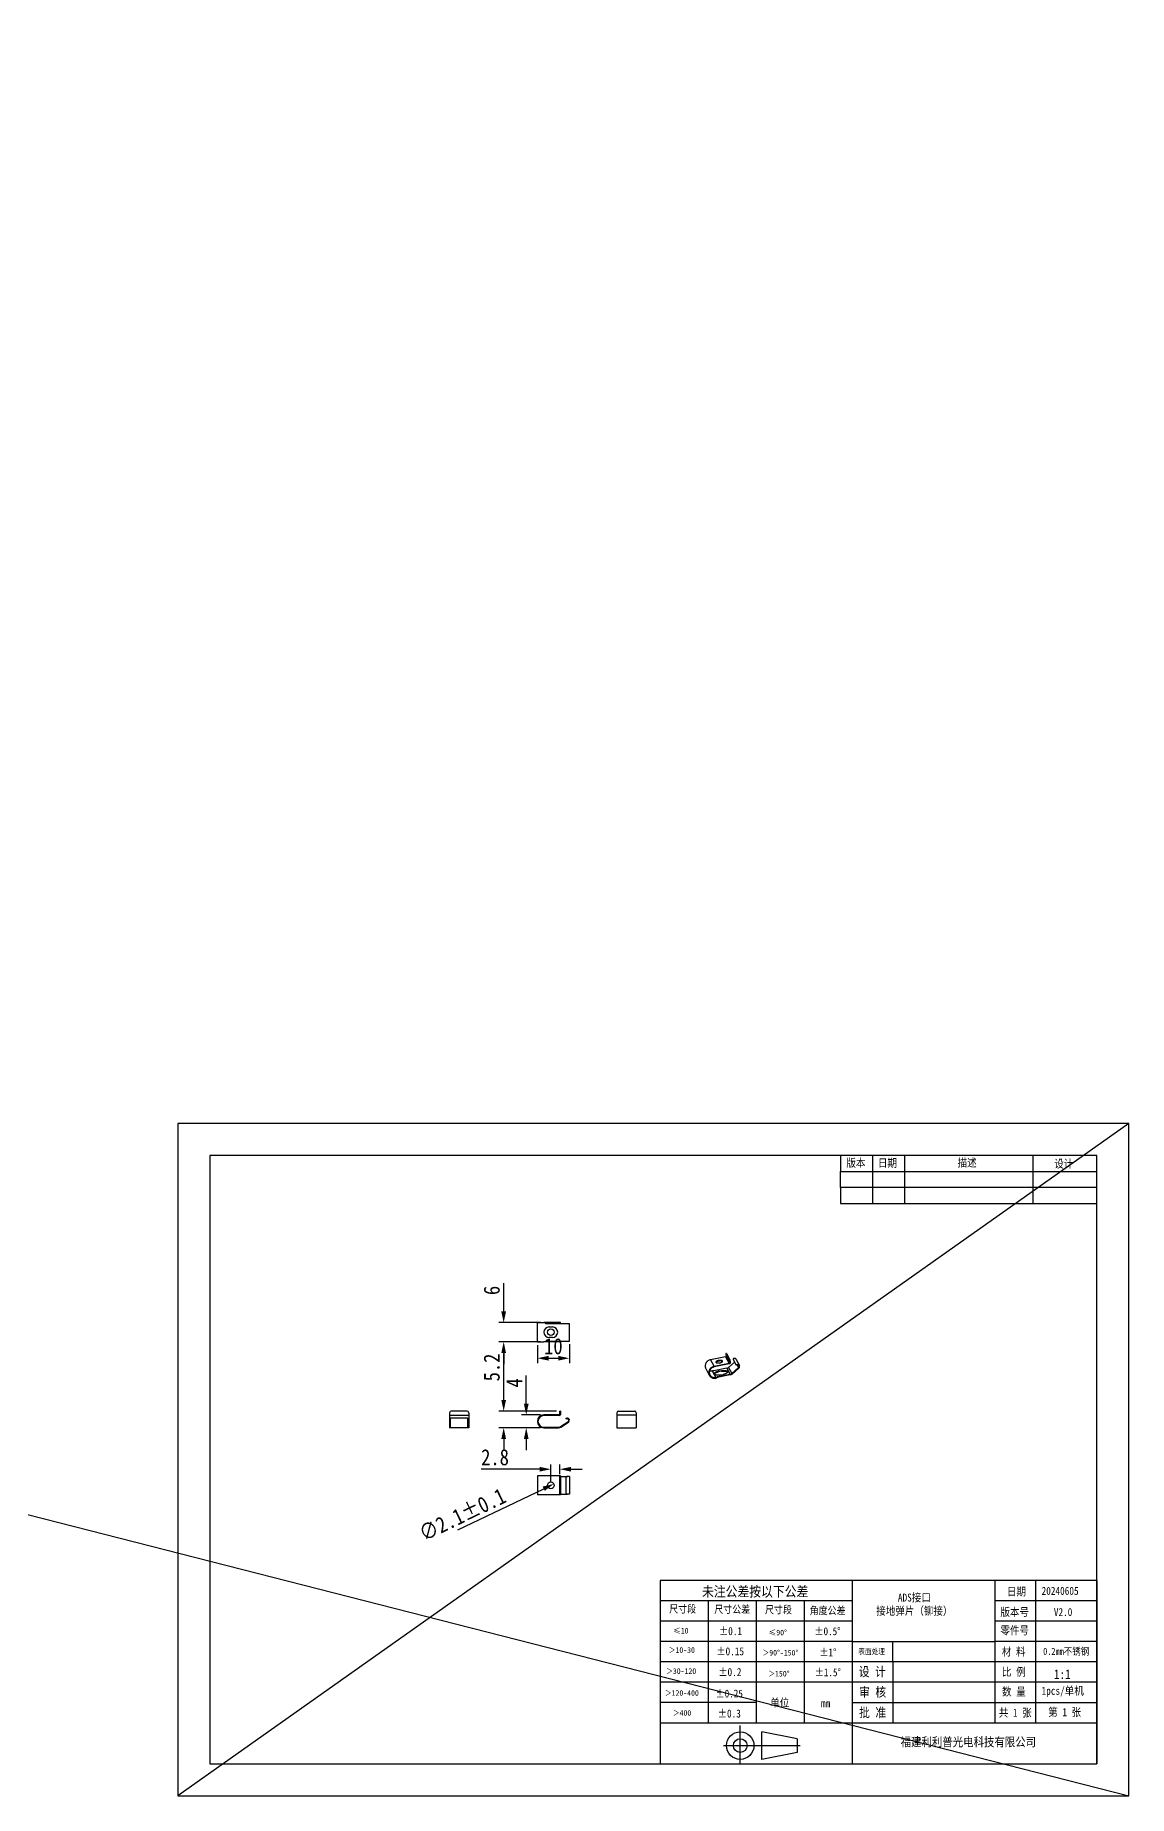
# Model space of a CAD drawing. Header units: millimetres. Extents: x 0 to 8948, y -1340 to 1100.
# Drawn here: x 3963 to 4305, y 0 to 550 of the extents above; entities that cross this region are included whole.
import ezdxf

# ---------------------------------------------------------------- set-up
doc = ezdxf.new("R2010")
doc.units = ezdxf.units.MM
doc.header["$LTSCALE"] = 85.25
doc.header["$PDMODE"] = 3
doc.header["$PDSIZE"] = 8
doc.layers.get('0').update_dxf_attribs({"linetype": 'CONTINUOUS'})
doc.layers.get('Defpoints').update_dxf_attribs({"linetype": 'CONTINUOUS'})
doc.layers.add('02___PRT_ALL_AXES', color=7, linetype='CONTINUOUS')
doc.styles.get("Standard").update_dxf_attribs({"font": 'txt', "width": 0.85})
doc.dimstyles.new('DIMSTYLE_1', dxfattribs={"dimtxt": 5, "dimasz": 3.5, "dimexe": 1.5, "dimexo": 1, "dimgap": 1.25, "dimtad": 1, "dimdsep": 46, "dimtxsty": 'Standard', "dimblk": '_FILLED', "dimblk1": '_FILLED', "dimblk2": '_FILLED', "dimcen": 0.09, "dimadec": 0, "dimazin": 0, "dimtp": 0.01, "dimtm": 0.01, "dimtfac": 1, "dimtofl": 0, "dimtmove": 0, "dimatfit": 3, "dimldrblk": '_FILLED', "dimfxl": 0, "dimtolj": 1, "dimarcsym": 0})
doc.dimstyles.new('DIMSTYLE_2', dxfattribs={"dimtxt": 5, "dimasz": 3.5, "dimexe": 1.5, "dimexo": 1, "dimgap": 1.25, "dimtad": 1, "dimdsep": 46, "dimtxsty": 'Standard', "dimblk": '_FILLED', "dimblk1": '_FILLED', "dimblk2": '_FILLED', "dimcen": 0.09, "dimadec": 0, "dimazin": 0, "dimtol": 1, "dimtp": 0.1, "dimtm": 0.1, "dimtfac": 1, "dimtofl": 0, "dimtmove": 0, "dimatfit": 3, "dimldrblk": '_FILLED', "dimfxl": 0, "dimtolj": 1, "dimarcsym": 0})

# ---------------------------------------------------------------- blocks, each defined once
blk = doc.blocks.new('_FILLED')
at = {"color": 0, "linetype": 'ByBlock'}
blk.add_solid([(0, 0), (-1, 0.21), (-1, -0.21)], dxfattribs=at)
blk = doc.blocks.new('*D22')
at = {"color": 0, "linetype": 'Continuous', "lineweight": -2, "transparency": 16777216}
for p, q in [((4116.74, 122.46), (4116.74, 131.29)), ((4121.21, 118.96), (4115.24, 118.96)), ((4121.21, 114.96), (4115.24, 114.96)), ((4116.74, 111.46), (4116.74, 107.96))]:
    blk.add_line(p, q, dxfattribs=at)
at = {"layer": 'Defpoints', "color": 0, "linetype": 'Continuous', "transparency": 16777216}
for p in [(4116.74, 118.96), (4122.21, 118.96), (4122.21, 114.96)]:
    blk.add_point(p, dxfattribs=at)
at = {"color": 0, "linetype": 'Continuous', "lineweight": -2, "transparency": 16777216, "xscale": 3.5, "yscale": 3.5, "zscale": 3.5}
for p, rotation in [((4116.74, 118.96), 270), ((4116.74, 114.96), 90)]:
    blk.add_blockref('_FILLED', p, dxfattribs=dict(at, rotation=rotation))
at = {"color": 0, "linetype": 'Continuous', "transparency": 16777216, "insert": (4110.49, 127.56), "char_height": 5, "width": 2.125, "attachment_point": 1, "rotation": 90}
blk.add_mtext('\\A1;4', dxfattribs=at)
blk = doc.blocks.new('*D23')
at = {"color": 0, "linetype": 'Continuous', "lineweight": -2, "transparency": 16777216}
for p, q in [((4109.69, 123.66), (4109.69, 138.16)), ((4126.21, 120.16), (4108.19, 120.16)), ((4121.21, 114.96), (4108.19, 114.96)), ((4109.69, 111.46), (4109.69, 107.96))]:
    blk.add_line(p, q, dxfattribs=at)
at = {"layer": 'Defpoints', "color": 0, "linetype": 'Continuous', "transparency": 16777216}
for p in [(4109.69, 120.16), (4127.21, 120.16), (4122.21, 114.96)]:
    blk.add_point(p, dxfattribs=at)
at = {"color": 0, "linetype": 'Continuous', "lineweight": -2, "transparency": 16777216, "xscale": 3.5, "yscale": 3.5, "zscale": 3.5}
for p, rotation in [((4109.69, 120.16), 270), ((4109.69, 114.96), 90)]:
    blk.add_blockref('_FILLED', p, dxfattribs=dict(at, rotation=rotation))
at = {"color": 0, "linetype": 'Continuous', "transparency": 16777216, "insert": (4103.44, 129.47), "char_height": 5, "width": 6.375, "attachment_point": 1, "rotation": 90}
blk.add_mtext('\\A1;5.2', dxfattribs=at)
blk = doc.blocks.new('*D24')
at = {"color": 0, "linetype": 'Continuous', "lineweight": -2, "transparency": 16777216}
for p, q in [((4120.21, 140.82), (4120.21, 135.19)), ((4130.21, 141.07), (4130.21, 135.19)), ((4123.71, 136.69), (4126.71, 136.69))]:
    blk.add_line(p, q, dxfattribs=at)
at = {"layer": 'Defpoints', "color": 0, "linetype": 'Continuous', "transparency": 16777216}
for p in [(4120.21, 141.82), (4130.21, 142.07), (4130.21, 136.69)]:
    blk.add_point(p, dxfattribs=at)
at = {"color": 0, "linetype": 'Continuous', "lineweight": -2, "transparency": 16777216, "xscale": 3.5, "yscale": 3.5, "zscale": 3.5, "rotation": 180}
blk.add_blockref('_FILLED', (4120.21, 136.69), dxfattribs=at)
at = {"color": 0, "linetype": 'Continuous', "lineweight": -2, "transparency": 16777216, "xscale": 3.5, "yscale": 3.5, "zscale": 3.5}
blk.add_blockref('_FILLED', (4130.21, 136.69), dxfattribs=at)
at = {"color": 0, "linetype": 'Continuous', "transparency": 16777216, "insert": (4125.21, 142.94), "char_height": 5, "width": 4.25, "attachment_point": 2}
blk.add_mtext('\\A1;10', dxfattribs=at)
blk = doc.blocks.new('*D25')
at = {"color": 0, "linetype": 'Continuous', "lineweight": -2, "transparency": 16777216}
for p, q in [((4109.69, 151.32), (4109.69, 160.15)), ((4121.21, 147.82), (4108.19, 147.82)), ((4121.21, 141.82), (4108.19, 141.82)), ((4109.69, 138.32), (4109.69, 134.82))]:
    blk.add_line(p, q, dxfattribs=at)
at = {"layer": 'Defpoints', "color": 0, "linetype": 'Continuous', "transparency": 16777216}
for p in [(4109.69, 147.82), (4122.21, 147.82), (4122.21, 141.82)]:
    blk.add_point(p, dxfattribs=at)
at = {"color": 0, "linetype": 'Continuous', "lineweight": -2, "transparency": 16777216, "xscale": 3.5, "yscale": 3.5, "zscale": 3.5}
for p, rotation in [((4109.69, 147.82), 270), ((4109.69, 141.82), 90)]:
    blk.add_blockref('_FILLED', p, dxfattribs=dict(at, rotation=rotation))
at = {"color": 0, "linetype": 'Continuous', "transparency": 16777216, "insert": (4103.44, 156.42), "char_height": 5, "width": 2.125, "attachment_point": 1, "rotation": 90}
blk.add_mtext('\\A1;6', dxfattribs=at)
blk = doc.blocks.new('*D26')
at = {"color": 0, "linetype": 'Continuous', "lineweight": -2, "transparency": 16777216}
for p, q in [((4120.91, 102.02), (4102.64, 102.02)), ((4124.41, 97.99), (4124.41, 103.52)), ((4127.21, 100.49), (4127.21, 103.52)), ((4130.71, 102.02), (4134.21, 102.02))]:
    blk.add_line(p, q, dxfattribs=at)
at = {"layer": 'Defpoints', "color": 0, "linetype": 'Continuous', "transparency": 16777216}
for p in [(4124.41, 102.02), (4127.21, 99.49), (4124.41, 96.99)]:
    blk.add_point(p, dxfattribs=at)
at = {"color": 0, "linetype": 'Continuous', "lineweight": -2, "transparency": 16777216, "xscale": 3.5, "yscale": 3.5, "zscale": 3.5}
blk.add_blockref('_FILLED', (4124.41, 102.02), dxfattribs=at)
at = {"color": 0, "linetype": 'Continuous', "lineweight": -2, "transparency": 16777216, "xscale": 3.5, "yscale": 3.5, "zscale": 3.5, "rotation": 180}
blk.add_blockref('_FILLED', (4127.21, 102.02), dxfattribs=at)
at = {"color": 0, "linetype": 'Continuous', "transparency": 16777216, "insert": (4111.33, 108.27), "char_height": 5, "width": 6.375, "attachment_point": 3}
blk.add_mtext('\\A1;2.8', dxfattribs=at)
blk = doc.blocks.new('*D27')
at = {"color": 0, "linetype": 'Continuous', "lineweight": -2, "transparency": 16777216}
blk.add_line((4095.39, 83.05), (4122.2, 95.92), dxfattribs=at)
at = {"layer": 'Defpoints', "color": 0, "linetype": 'Continuous', "transparency": 16777216}
for p in [(4123.46, 96.53), (4125.35, 97.44)]:
    blk.add_point(p, dxfattribs=at)
at = {"color": 0, "linetype": 'Continuous', "lineweight": -2, "transparency": 16777216, "xscale": 3.5, "yscale": 3.5, "zscale": 3.5, "rotation": 25.65116277132211}
blk.add_blockref('_FILLED', (4125.35, 97.44), dxfattribs=at)
at = {"color": 0, "linetype": 'Continuous', "transparency": 16777216, "insert": (4108.72, 96.39), "char_height": 5, "width": 9.7083, "attachment_point": 3, "rotation": 25.6512}
blk.add_mtext('\\A1;∅2.1±0.1', dxfattribs=at)

msp = doc.modelspace()

# ---------------------------------------------------------------- linework, layer by layer
for p, q in [((0, 1100), (4304.922, 0)), ((4304.922, 210), (4007.922, 0)), ((4224.922, 200), (4224.922, 185)), ((4234.922, 200), (4234.922, 185)), ((4274.922, 200), (4274.922, 185)), ((4294.922, 67.267), (4158.524, 67.267)), ((4158.524, 67.267), (4158.524, 10)), ((4218.524, 67.267), (4218.524, 10)), ((4263.044, 67.267), (4263.044, 22.726)), ((4275.833, 67.267), (4275.833, 22.938)), ((4294.922, 67.267), (4294.922, 10)), ((4218.524, 60.904), (4158.524, 60.904)), ((4173.524, 60.904), (4173.524, 22.735)), ((4188.524, 60.904), (4188.524, 22.735)), ((4203.524, 60.904), (4203.524, 22.735)), ((4294.922, 60.904), (4263.044, 60.904)), ((4218.524, 54.541), (4158.524, 54.541)), ((4294.922, 54.541), (4263.044, 54.541)), ((4218.524, 48.178), (4158.524, 48.178)), ((4218.524, 48.178), (4263.044, 48.178)), ((4231.25, 41.815), (4231.25, 48.178)), ((4294.922, 48.178), (4263.044, 48.178)), ((4218.524, 41.815), (4158.524, 41.815)), ((4294.922, 41.815), (4218.524, 41.815)), ((4231.25, 41.815), (4231.25, 22.726)), ((4294.922, 35.452), (4158.524, 35.452)), ((4188.524, 29.098), (4158.524, 29.098)), ((4294.922, 29.089), (4218.524, 29.089)), ((4218.524, 22.735), (4158.524, 22.735)), ((4294.922, 22.726), (4218.524, 22.726)), ((4201.335, 17.816), (4190.31, 19.961)), ((4201.335, 17.816), (4201.335, 13.525)), ((4201.335, 13.525), (4190.31, 11.38)), ((4158.524, 10), (4294.922, 10))]:
    msp.add_line(p, q)
at = {"color": 3, "linetype": 'Continuous'}
for p, q in [((4120.208, 141.819), (4120.208, 147.819)), ((4120.208, 147.819), (4122.275, 147.819)), ((4122.708, 147.569), (4130.208, 147.569)), ((4123.908, 146.469), (4124.908, 146.469)), ((4124.908, 143.169), (4123.908, 143.169)), ((4130.208, 142.069), (4130.208, 147.569)), ((4120.208, 141.819), (4122.275, 141.819)), ((4122.708, 142.069), (4130.208, 142.069)), ((4179.084, 137.838), (4179.152, 137.379)), ((4179.109, 138.124), (4180.029, 136.392)), ((4172.813, 133.459), (4173.917, 131.381)), ((4178.984, 137.157), (4174.31, 136.234)), ((4174.31, 136.234), (4175.414, 134.155)), ((4180.088, 135.078), (4175.414, 134.155)), ((4177.726, 132.613), (4176.752, 132.421)), ((4178.984, 137.157), (4180.088, 135.078)), ((4179.152, 137.379), (4180.256, 135.301)), ((4180.189, 135.76), (4180.256, 135.301)), ((4181.037, 131.761), (4183.151, 133.616)), ((4181.339, 136.286), (4182.167, 134.727)), ((4182.167, 134.727), (4182.178, 134.711)), ((4182.311, 136.319), (4183.323, 134.413)), ((4175.953, 130.483), (4176.018, 130.495)), ((4180.434, 131.464), (4176.393, 130.665)), ((4093.038, 114.96), (4093.038, 117.942)), ((4098.521, 117.96), (4093.055, 117.96)), ((4098.538, 114.96), (4098.538, 117.942)), ((4127.008, 118.96), (4122.208, 118.96)), ((4127.208, 119.16), (4127.208, 120.16)), ((4127.504, 115.149), (4129.885, 116.67)), ((4145.081, 119.66), (4145.081, 114.96)), ((4145.081, 118.96), (4151.081, 118.96)), ((4145.581, 120.16), (4150.581, 120.16)), ((4151.081, 119.66), (4151.081, 114.96)), ((4098.788, 114.96), (4092.788, 114.96)), ((4122.208, 114.96), (4126.858, 114.96)), ((4145.081, 114.96), (4151.081, 114.96)), ((4120.208, 99.985), (4120.208, 93.985)), ((4127.208, 99.985), (4120.208, 99.985)), ((4127.208, 93.985), (4127.208, 99.985)), ((4129.131, 99.235), (4129.131, 94.735)), ((4130.208, 99.735), (4129.666, 99.735)), ((4130.208, 99.735), (4130.208, 94.235)), ((4127.208, 93.985), (4120.208, 93.985)), ((4130.208, 94.235), (4129.666, 94.235))]:
    msp.add_line(p, q, dxfattribs=at)
at = {"color": 7, "linetype": 'Continuous'}
for p, q in [((4127.408, 147.819), (4122.275, 147.819)), ((4127.408, 147.569), (4127.408, 147.819)), ((4127.408, 141.819), (4122.275, 141.819)), ((4127.408, 141.819), (4127.408, 142.069)), ((4179.274, 138.194), (4179.08, 138.156)), ((4179.304, 138.163), (4179.109, 138.124)), ((4179.304, 138.163), (4180.224, 136.43)), ((4174.822, 132.745), (4174.887, 132.758)), ((4174.822, 132.745), (4175.926, 130.666)), ((4179.395, 133.553), (4175.354, 132.754)), ((4175.414, 134.155), (4175.441, 133.971)), ((4180.115, 134.895), (4175.441, 133.971)), ((4177.699, 132.797), (4176.725, 132.604)), ((4176.752, 132.421), (4176.725, 132.604)), ((4177.239, 132.517), (4177.212, 132.7)), ((4177.726, 132.613), (4177.699, 132.797)), ((4179.395, 133.553), (4180.407, 131.647)), ((4179.898, 133.801), (4181.781, 135.453)), ((4179.898, 133.801), (4180.91, 131.895)), ((4180.224, 136.43), (4180.029, 136.392)), ((4180.088, 135.078), (4180.115, 134.895)), ((4180.383, 135.798), (4180.189, 135.76)), ((4180.256, 135.301), (4180.451, 135.339)), ((4180.383, 135.798), (4180.451, 135.339)), ((4180.91, 131.895), (4183.024, 133.75)), ((4182.306, 134.577), (4182.178, 134.711)), ((4182.593, 134.561), (4183.024, 133.75)), ((4183.079, 134.413), (4182.767, 134.742)), ((4183.151, 133.616), (4183.024, 133.75)), ((4175.926, 130.666), (4175.991, 130.679)), ((4175.953, 130.483), (4175.926, 130.666)), ((4175.991, 130.679), (4176.018, 130.495)), ((4180.407, 131.647), (4176.367, 130.849)), ((4176.367, 130.849), (4176.393, 130.665)), ((4177.333, 131.461), (4178.306, 131.653)), ((4180.434, 131.464), (4180.407, 131.647)), ((4181.037, 131.761), (4180.91, 131.895)), ((4092.788, 119.66), (4092.788, 114.96)), ((4098.788, 118.76), (4092.788, 118.76)), ((4098.288, 120.16), (4093.288, 120.16)), ((4098.788, 119.66), (4098.788, 114.96)), ((4127.008, 118.76), (4122.208, 118.76)), ((4127.408, 120.16), (4127.208, 120.16)), ((4127.396, 115.318), (4129.777, 116.839)), ((4127.408, 120.16), (4127.408, 119.16)), ((4129.239, 117.682), (4129.131, 117.85)), ((4092.788, 115.16), (4093.038, 115.16)), ((4098.538, 115.16), (4098.788, 115.16)), ((4122.208, 115.16), (4126.858, 115.16)), ((4122.708, 115.16), (4122.708, 114.96)), ((4127.408, 99.985), (4127.208, 99.985)), ((4127.408, 99.985), (4127.408, 93.985)), ((4127.408, 99.735), (4129.666, 99.735)), ((4127.408, 93.985), (4127.208, 93.985)), ((4127.408, 94.235), (4129.666, 94.235))]:
    msp.add_line(p, q, dxfattribs=at)
at = {"lineweight": -3}
for p, q in [((4183.573, 10.187), (4183.573, 21.971)), ((4190.31, 11.38), (4190.31, 19.961)), ((4178.336, 15.67), (4202.265, 15.67))]:
    msp.add_line(p, q, dxfattribs=at)
at = {"color": 7, "linetype": 'Continuous'}
for points in [[(4007.922, 0), (4304.922, 0), (4304.922, 210), (4007.922, 210)], [(4017.922, 10), (4294.922, 10), (4294.922, 200), (4017.922, 200)]]:
    msp.add_lwpolyline(points, close=True, dxfattribs=at)
for points in [[(4294.922, 190), (4214.922, 190), (4214.922, 185), (4294.922, 185), (4294.922, 200), (4214.922, 200), (4214.922, 195)], [(4214.922, 190), (4214.922, 195), (4294.922, 195)]]:
    msp.add_lwpolyline(points)
at = {"lineweight": -3}
for radius in [4.29, 2.145]:
    msp.add_circle((4183.573, 15.67), radius, dxfattribs=at)
at = {"color": 3, "linetype": 'Continuous'}
for centre, radius, start, end in [((4123.908, 144.819), 1.65, 90, 270), ((4122.275, 147.319), 0.5, 30, 90), ((4124.908, 144.819), 1.65, 270, 90), ((4122.275, 142.319), 0.5, 270, 330), ((4180.18, 132.739), 1.3, 281.24148, 311.24119), ((4122.208, 116.96), 2, 90, 270), ((4127.008, 119.16), 0.2, 270, 0), ((4129.508, 117.26), 0.7, 302.57236, 122.57236), ((4145.581, 119.66), 0.5, 90, 180), ((4150.581, 119.66), 0.5, 0, 90), ((4126.858, 116.16), 1.2, 270, 302.57236)]:
    msp.add_arc(centre, radius, start, end, dxfattribs=at)
at = {"color": 7, "linetype": 'Continuous'}
for centre, radius, start, end in [((4179.183, 134.615), 1.083, 281.24148, 311.24119), ((4182.77, 134.119), 0.426, 28.02159, 43.57906), ((4180.196, 132.71), 1.083, 281.24148, 311.24119), ((4093.288, 119.66), 0.5, 90, 180), ((4098.288, 119.66), 0.5, 0, 90), ((4122.208, 116.96), 1.8, 90, 270), ((4127.008, 119.16), 0.4, 270, 0), ((4129.508, 117.26), 0.5, 302.57236, 122.57236), ((4126.858, 116.16), 1, 270, 302.57236)]:
    msp.add_arc(centre, radius, start, end, dxfattribs=at)
at = {"color": 3, "linetype": 'Continuous'}
for points, knots in [([(4179.08, 138.156), (4179.078, 138.155), (4179.075, 138.153), (4179.071, 138.148), (4179.068, 138.14), (4179.066, 138.13), (4179.064, 138.117), (4179.063, 138.102), (4179.062, 138.084), (4179.062, 138.056), (4179.064, 138.016), (4179.069, 137.963), (4179.075, 137.902), (4179.081, 137.86), (4179.084, 137.838)], [0, 0, 0, 0, 0.0146433, 0.0335236, 0.0587446, 0.0911152, 0.1309168, 0.1781432, 0.2326775, 0.2943277, 0.437718, 0.6055189, 0.7943859, 1, 1, 1, 1]), ([(4179.109, 138.124), (4179.107, 138.129), (4179.101, 138.138), (4179.093, 138.149), (4179.084, 138.157), (4179.08, 138.156)], [0, 0, 0, 0, 0.3776327, 0.665411, 1, 1, 1, 1]), ([(4174.31, 136.234), (4174.157, 136.203), (4173.855, 136.108), (4173.513, 135.911), (4173.27, 135.713), (4173.106, 135.545), (4172.962, 135.362), (4172.801, 135.102), (4172.66, 134.749), (4172.606, 134.376), (4172.619, 134.081), (4172.656, 133.864), (4172.719, 133.655), (4172.779, 133.523), (4172.813, 133.459)], [0, 0, 0, 0, 0.1288174, 0.2579998, 0.3224896, 0.3866722, 0.4504373, 0.513694, 0.6382439, 0.760388, 0.8207797, 0.8807614, 0.9404549, 1, 1, 1, 1]), ([(4175.414, 134.155), (4175.261, 134.125), (4174.959, 134.03), (4174.617, 133.833), (4174.374, 133.634), (4174.21, 133.467), (4174.066, 133.284), (4173.906, 133.023), (4173.764, 132.67), (4173.71, 132.297), (4173.723, 132.002), (4173.76, 131.786), (4173.824, 131.577), (4173.883, 131.444), (4173.917, 131.38)], [0, 0, 0, 0, 0.1288174, 0.2579998, 0.3224896, 0.3866722, 0.4504373, 0.513694, 0.6382439, 0.760388, 0.8207797, 0.8807614, 0.9404549, 1, 1, 1, 1]), ([(4175.428, 131.701), (4175.436, 131.738), (4175.462, 131.793), (4175.511, 131.86), (4175.56, 131.913), (4175.618, 131.965), (4175.712, 132.036), (4175.852, 132.121), (4176.044, 132.212), (4176.262, 132.295), (4176.5, 132.366), (4176.667, 132.404), (4176.752, 132.421)], [0, 0, 0, 0, 0.0727933, 0.1144859, 0.1602318, 0.2102312, 0.2645493, 0.3857739, 0.5225858, 0.6726245, 0.8329135, 1, 1, 1, 1]), ([(4177.726, 132.613), (4177.83, 132.633), (4178.038, 132.667), (4178.349, 132.694), (4178.648, 132.698), (4178.924, 132.678), (4179.134, 132.641), (4179.282, 132.599), (4179.378, 132.564), (4179.461, 132.523), (4179.549, 132.467), (4179.603, 132.413), (4179.628, 132.373)], [0, 0, 0, 0, 0.1598433, 0.3180603, 0.4696451, 0.6099294, 0.7349438, 0.7908059, 0.8418975, 0.8881479, 0.9296675, 1, 1, 1, 1]), ([(4179.152, 137.379), (4179.155, 137.355), (4179.152, 137.304), (4179.117, 137.235), (4179.059, 137.182), (4179.009, 137.162), (4178.984, 137.157)], [0, 0, 0, 0, 0.2407961, 0.4893429, 0.7440694, 1, 1, 1, 1]), ([(4180.189, 135.76), (4180.179, 135.823), (4180.163, 135.918), (4180.136, 136.043), (4180.115, 136.133), (4180.093, 136.215), (4180.072, 136.287), (4180.051, 136.345), (4180.037, 136.378), (4180.029, 136.392)], [0, 0, 0, 0, 0.2931852, 0.4422639, 0.5854919, 0.7174493, 0.8331935, 0.9284873, 1, 1, 1, 1]), ([(4180.256, 135.301), (4180.259, 135.276), (4180.256, 135.225), (4180.221, 135.156), (4180.163, 135.103), (4180.114, 135.083), (4180.088, 135.078)], [0, 0, 0, 0, 0.2407961, 0.4893429, 0.7440694, 1, 1, 1, 1]), ([(4181.754, 136.647), (4181.721, 136.648), (4181.653, 136.643), (4181.557, 136.617), (4181.473, 136.572), (4181.406, 136.515), (4181.36, 136.452), (4181.336, 136.397), (4181.328, 136.357), (4181.326, 136.324), (4181.332, 136.3), (4181.339, 136.286)], [0, 0, 0, 0, 0.1616071, 0.3194335, 0.470138, 0.609666, 0.7342967, 0.8412261, 0.8876272, 0.9292896, 1, 1, 1, 1]), ([(4182.311, 136.319), (4182.285, 136.368), (4182.219, 136.458), (4182.086, 136.563), (4181.927, 136.63), (4181.812, 136.646), (4181.754, 136.647)], [0, 0, 0, 0, 0.2442375, 0.4912227, 0.7429001, 1, 1, 1, 1]), ([(4182.178, 134.711), (4182.183, 134.707), (4182.193, 134.698), (4182.212, 134.69), (4182.234, 134.684), (4182.27, 134.681), (4182.323, 134.686), (4182.396, 134.698), (4182.48, 134.714), (4182.573, 134.729), (4182.669, 134.74), (4182.734, 134.742), (4182.767, 134.742)], [0, 0, 0, 0, 0.031511, 0.0650148, 0.1021956, 0.1442492, 0.2454563, 0.3702385, 0.5153002, 0.6737368, 0.8374408, 1, 1, 1, 1]), ([(4183.323, 134.414), (4183.297, 134.462), (4183.231, 134.553), (4183.098, 134.657), (4182.939, 134.724), (4182.825, 134.74), (4182.767, 134.742)], [0, 0, 0, 0, 0.2442375, 0.4912227, 0.7429001, 1, 1, 1, 1]), ([(4183.151, 133.616), (4183.208, 133.666), (4183.306, 133.782), (4183.377, 133.958), (4183.396, 134.104), (4183.391, 134.212), (4183.367, 134.317), (4183.34, 134.382), (4183.323, 134.414)], [0, 0, 0, 0, 0.2585406, 0.5109276, 0.6349962, 0.7575883, 0.8790855, 1, 1, 1, 1]), ([(4173.917, 131.38), (4173.962, 131.296), (4174.068, 131.133), (4174.265, 130.919), (4174.496, 130.739), (4174.757, 130.598), (4175.041, 130.5), (4175.34, 130.446), (4175.647, 130.437), (4175.851, 130.463), (4175.953, 130.483)], [0, 0, 0, 0, 0.1209835, 0.2424946, 0.3650035, 0.4888722, 0.6143246, 0.7414142, 0.8700627, 1, 1, 1, 1]), ([(4176.393, 130.665), (4176.386, 130.656), (4176.367, 130.638), (4176.334, 130.613), (4176.294, 130.588), (4176.23, 130.557), (4176.138, 130.523), (4176.059, 130.504), (4176.018, 130.495)], [0, 0, 0, 0, 0.0864944, 0.185826, 0.2976649, 0.4211798, 0.697291, 1, 1, 1, 1]), ([(4093.053, 117.96), (4093.051, 117.96), (4093.046, 117.96), (4093.041, 117.956), (4093.038, 117.95), (4093.038, 117.945), (4093.038, 117.942)], [0, 0, 0, 0, 0.2656316, 0.4802336, 0.7089922, 1, 1, 1, 1]), ([(4098.538, 117.942), (4098.538, 117.945), (4098.537, 117.95), (4098.535, 117.956), (4098.529, 117.96), (4098.525, 117.96), (4098.522, 117.96)], [0, 0, 0, 0, 0.2910099, 0.5197698, 0.7343714, 1, 1, 1, 1]), ([(4129.666, 99.735), (4129.631, 99.735), (4129.562, 99.731), (4129.459, 99.71), (4129.363, 99.67), (4129.279, 99.61), (4129.212, 99.531), (4129.165, 99.44), (4129.137, 99.339), (4129.131, 99.27), (4129.131, 99.235)], [0, 0, 0, 0, 0.1253896, 0.2522239, 0.3780244, 0.5017952, 0.6245443, 0.7480784, 0.8733619, 1, 1, 1, 1]), ([(4129.131, 94.735), (4129.131, 94.7), (4129.137, 94.631), (4129.165, 94.53), (4129.212, 94.439), (4129.279, 94.36), (4129.363, 94.3), (4129.459, 94.26), (4129.562, 94.239), (4129.631, 94.235), (4129.666, 94.235)], [0, 0, 0, 0, 0.1266378, 0.251921, 0.3754547, 0.4982029, 0.6219736, 0.7477749, 0.8746101, 1, 1, 1, 1])]:
    msp.add_open_spline(points, degree=3, knots=knots, dxfattribs=at)
at = {"color": 7, "linetype": 'Continuous'}
for points, knots in [([(4179.274, 138.194), (4179.279, 138.195), (4179.288, 138.188), (4179.296, 138.176), (4179.301, 138.168), (4179.304, 138.163)], [0, 0, 0, 0, 0.334589, 0.6223673, 1, 1, 1, 1]), ([(4175.441, 133.971), (4175.303, 133.944), (4175.032, 133.859), (4174.724, 133.681), (4174.505, 133.503), (4174.357, 133.352), (4174.228, 133.187), (4174.083, 132.953), (4173.956, 132.635), (4173.908, 132.299), (4173.919, 132.034), (4173.952, 131.839), (4174.01, 131.651), (4174.063, 131.532), (4174.094, 131.474)], [0, 0, 0, 0, 0.1288174, 0.2579998, 0.3224896, 0.3866722, 0.4504373, 0.513694, 0.6382439, 0.760388, 0.8207797, 0.8807614, 0.9404549, 1, 1, 1, 1]), ([(4174.018, 132.763), (4174.148, 132.73), (4174.418, 132.694), (4174.688, 132.719), (4174.822, 132.745)], [0, 0, 0, 0, 0.4959068, 1, 1, 1, 1]), ([(4175.354, 132.754), (4175.34, 132.759), (4175.308, 132.767), (4175.237, 132.779), (4175.139, 132.785), (4175.014, 132.779), (4174.929, 132.766), (4174.887, 132.758)], [0, 0, 0, 0, 0.0994226, 0.2092484, 0.4545443, 0.7232463, 1, 1, 1, 1]), ([(4175.396, 131.793), (4175.394, 131.812), (4175.393, 131.85), (4175.405, 131.908), (4175.431, 131.967), (4175.47, 132.026), (4175.521, 132.085), (4175.584, 132.143), (4175.658, 132.2), (4175.777, 132.277), (4175.95, 132.367), (4176.185, 132.462), (4176.446, 132.543), (4176.63, 132.585), (4176.725, 132.604)], [0, 0, 0, 0, 0.0336163, 0.0688476, 0.1070565, 0.1492345, 0.1960138, 0.2477285, 0.3044916, 0.3662407, 0.5037903, 0.6578414, 0.8247014, 1, 1, 1, 1]), ([(4177.699, 132.797), (4177.814, 132.819), (4178.043, 132.855), (4178.383, 132.881), (4178.659, 132.879), (4178.866, 132.862), (4179.008, 132.842), (4179.139, 132.816), (4179.257, 132.783), (4179.361, 132.743), (4179.45, 132.698), (4179.524, 132.647), (4179.58, 132.591), (4179.619, 132.53), (4179.632, 132.486), (4179.635, 132.464)], [0, 0, 0, 0, 0.1677413, 0.332997, 0.4894453, 0.5625534, 0.6313818, 0.6953903, 0.754159, 0.8074088, 0.8550637, 0.8973178, 0.9347404, 0.9684148, 1, 1, 1, 1]), ([(4179.635, 132.464), (4179.638, 132.446), (4179.639, 132.407), (4179.626, 132.349), (4179.6, 132.29), (4179.562, 132.232), (4179.511, 132.173), (4179.448, 132.115), (4179.373, 132.057), (4179.255, 131.98), (4179.082, 131.89), (4178.847, 131.796), (4178.585, 131.715), (4178.401, 131.672), (4178.306, 131.653)], [0, 0, 0, 0, 0.0336163, 0.0688476, 0.1070565, 0.1492345, 0.1960138, 0.2477285, 0.3044916, 0.3662407, 0.5037903, 0.6578414, 0.8247014, 1, 1, 1, 1]), ([(4180.451, 135.339), (4180.454, 135.315), (4180.456, 135.265), (4180.444, 135.192), (4180.417, 135.121), (4180.363, 135.033), (4180.265, 134.944), (4180.166, 134.905), (4180.115, 134.895)], [0, 0, 0, 0, 0.1197506, 0.241471, 0.3650493, 0.490569, 0.7446839, 1, 1, 1, 1]), ([(4180.224, 136.43), (4180.231, 136.417), (4180.246, 136.383), (4180.266, 136.325), (4180.288, 136.253), (4180.31, 136.171), (4180.331, 136.081), (4180.357, 135.956), (4180.374, 135.861), (4180.383, 135.798)], [0, 0, 0, 0, 0.0715127, 0.1668065, 0.2825507, 0.4145081, 0.5577361, 0.7068148, 1, 1, 1, 1]), ([(4183.079, 134.413), (4183.052, 134.442), (4182.989, 134.492), (4182.877, 134.541), (4182.754, 134.564), (4182.632, 134.566), (4182.535, 134.557), (4182.473, 134.551), (4182.442, 134.549), (4182.414, 134.547), (4182.384, 134.547), (4182.352, 134.551), (4182.326, 134.561), (4182.311, 134.571), (4182.306, 134.577)], [0, 0, 0, 0, 0.1435948, 0.291056, 0.4436434, 0.5967125, 0.7374188, 0.7986254, 0.8264361, 0.8523061, 0.8982314, 0.9370175, 0.9701177, 1, 1, 1, 1]), ([(4183.024, 133.75), (4183.064, 133.786), (4183.134, 133.869), (4183.185, 133.994), (4183.198, 134.098), (4183.195, 134.176), (4183.178, 134.25), (4183.158, 134.297), (4183.147, 134.32)], [0, 0, 0, 0, 0.2585433, 0.5109325, 0.6350019, 0.7575956, 0.8790951, 1, 1, 1, 1]), ([(4174.094, 131.474), (4174.135, 131.398), (4174.229, 131.252), (4174.406, 131.059), (4174.615, 130.897), (4174.85, 130.77), (4175.105, 130.681), (4175.374, 130.633), (4175.651, 130.626), (4175.835, 130.648), (4175.926, 130.666)], [0, 0, 0, 0, 0.1209835, 0.2424946, 0.3650035, 0.4888722, 0.6143246, 0.7414142, 0.8700627, 1, 1, 1, 1]), ([(4177.333, 131.461), (4177.218, 131.438), (4176.988, 131.402), (4176.648, 131.376), (4176.373, 131.378), (4176.166, 131.395), (4176.023, 131.415), (4175.893, 131.442), (4175.774, 131.475), (4175.67, 131.514), (4175.581, 131.56), (4175.508, 131.61), (4175.451, 131.666), (4175.413, 131.727), (4175.4, 131.772), (4175.396, 131.793)], [0, 0, 0, 0, 0.1677413, 0.332997, 0.4894453, 0.5625534, 0.6313818, 0.6953903, 0.754159, 0.8074088, 0.8550637, 0.8973178, 0.9347404, 0.9684148, 1, 1, 1, 1]), ([(4175.991, 130.679), (4176.032, 130.687), (4176.111, 130.707), (4176.203, 130.74), (4176.267, 130.772), (4176.307, 130.796), (4176.34, 130.821), (4176.359, 130.84), (4176.367, 130.849)], [0, 0, 0, 0, 0.302709, 0.5788202, 0.7023351, 0.814174, 0.9135056, 1, 1, 1, 1])]:
    msp.add_open_spline(points, degree=3, knots=knots, dxfattribs=at)
at = {"layer": '02___PRT_ALL_AXES', "color": 3, "linetype": 'Continuous'}
for p, q in [((4175.966, 135.466), (4175.982, 135.416)), ((4178.043, 135.77), (4178.027, 135.82))]:
    msp.add_line(p, q, dxfattribs=at)
at = {"layer": '02___PRT_ALL_AXES', "color": 7, "linetype": 'Continuous'}
msp.add_line((4178.027, 135.82), (4178.04, 135.728), dxfattribs=at)
msp.add_circle((4124.408, 144.819), 1.05, dxfattribs=at)
at = {"layer": '02___PRT_ALL_AXES', "color": 3, "linetype": 'Continuous'}
msp.add_circle((4124.408, 96.985), 1.05, dxfattribs=at)
at = {"layer": '02___PRT_ALL_AXES', "color": 7, "linetype": 'Continuous'}
for centre, radius, start, end in [((4176.225, 135.277), 0.239, 152.7607, 154.19151), ((4176.233, 135.273), 0.248, 151.76944, 152.76299)]:
    msp.add_arc(centre, radius, start, end, dxfattribs=at)
at = {"layer": '02___PRT_ALL_AXES', "color": 3, "linetype": 'Continuous'}
for points in [[(4178.027, 135.82), (4178.014, 135.844), (4177.983, 135.879), (4177.932, 135.915), (4177.883, 135.941), (4177.827, 135.964), (4177.739, 135.992), (4177.613, 136.017), (4177.446, 136.033), (4177.264, 136.035), (4177.073, 136.023), (4176.88, 135.996), (4176.691, 135.957), (4176.512, 135.906), (4176.351, 135.846), (4176.212, 135.777), (4176.115, 135.713), (4176.053, 135.66), (4176.018, 135.621), (4175.991, 135.581), (4175.972, 135.542), (4175.963, 135.503), (4175.964, 135.478), (4175.966, 135.466)], [(4175.982, 135.416), (4175.995, 135.391), (4176.026, 135.357), (4176.077, 135.321), (4176.126, 135.294), (4176.182, 135.271), (4176.27, 135.243), (4176.396, 135.218), (4176.563, 135.202), (4176.745, 135.2), (4176.936, 135.213), (4177.129, 135.239), (4177.318, 135.278), (4177.497, 135.329), (4177.658, 135.39), (4177.797, 135.458), (4177.894, 135.522), (4177.956, 135.576), (4177.991, 135.615), (4178.018, 135.654), (4178.037, 135.693), (4178.046, 135.732), (4178.045, 135.758), (4178.043, 135.77)]]:
    msp.add_open_spline(points, degree=3, knots=[0, 0, 0, 0, 0.0361349, 0.0573212, 0.080891, 0.10695, 0.1354907, 0.1996077, 0.2720075, 0.3508113, 0.4337603, 0.5183738, 0.6020867, 0.6823791, 0.7569107, 0.8236703, 0.8811681, 0.906224, 0.9288165, 0.9490954, 0.9673556, 0.984092, 1, 1, 1, 1], dxfattribs=at)
at = {"layer": '02___PRT_ALL_AXES', "color": 7, "linetype": 'Continuous'}
msp.add_open_spline([(4178.029, 135.671), (4178.011, 135.692), (4177.964, 135.73), (4177.875, 135.774), (4177.765, 135.809), (4177.634, 135.834), (4177.488, 135.848), (4177.33, 135.852), (4177.163, 135.844), (4176.993, 135.826), (4176.824, 135.797), (4176.661, 135.758), (4176.507, 135.711), (4176.368, 135.657), (4176.246, 135.597), (4176.145, 135.533), (4176.067, 135.465), (4176.028, 135.415), (4176.015, 135.39)], degree=3, knots=[0, 0, 0, 0, 0.037482, 0.082685, 0.1360867, 0.1972532, 0.2651973, 0.338563, 0.4157456, 0.4949816, 0.5744262, 0.6522261, 0.7265922, 0.7958771, 0.858661, 0.9138616, 0.9609016, 1, 1, 1, 1], dxfattribs=at)

# ---------------------------------------------------------------- texts
at = {"lineweight": -3, "attachment_point": 5}
for s, insert, char_height, width in [('{\\fSimSun|b0|i0|c134|p54;版本}', (4219.702, 197.563), 2.50543, 10.75496), ('{\\fSimSun|b0|i0|c134|p54;日期}', (4229.553, 197.528), 2.50543, 10.75496), ('{\\fSimSun|b0|i0|c134|p54;描述}', (4254.422, 197.631), 2.50543, 10.75496), ('{\\fSimSun|b0|i0|c134|p54;设计}', (4284.616, 197.292), 2.50543, 10.75496), ('{\\fSimSun|b0|i0|c134|p54;尺寸段}', (4165.598, 58.231), 2.35293, 21.05652), ('{\\fSimSun|b0|i0|c134|p54;尺寸公差}', (4181.069, 58.117), 2.35293, 21.05652), ('{\\fSimSun|b0|i0|c134|p54;尺寸段}', (4195.509, 58.002), 2.35293, 21.05652), ('{\\fSimSun|b0|i0|c134|p54;角度公差}', (4210.866, 57.716), 2.35293, 21.05652), ('{\\fSimSun|b0|i0|c134|p54;≤10}', (4165.007, 51.541), 1.75, 6.81617), ('{\\fSimSun|b0|i0|c0|p54;%%P\\fSimSun|b0|i0|c134|p54;0.1}', (4180.53, 51.42), 2.5, 13.55404), ('{\\fSimSun|b0|i0|c134|p54;≤90°}', (4195.285, 50.976), 1.75, 20.47161), ('{\\fSimSun|b0|i0|c0|p54;%%P\\fSimSun|b0|i0|c134|p54;0.5\\fSimSun|b0|i0|c0|p54;%%D}', (4210.83, 51.386), 2.45, 13.55404), ('{\\fSimSun|b0|i0|c134|p54;＞10-30}', (4165.341, 45.512), 1.75, 10.85407), ('{\\fSimSun|b0|i0|c0|p54;%%P\\fSimSun|b0|i0|c134|p54;0.15}', (4180.433, 45.115), 2.5, 13.55404), ('{\\fSimSun|b0|i0|c134|p54;＞90°-150°}', (4196.134, 44.686), 1.75, 14.27875), ('{\\fSimSun|b0|i0|c0|p54;%%P\\fSimSun|b0|i0|c134|p54;1\\fSimSun|b0|i0|c0|p54;%%D}', (4210.954, 44.794), 2.45, 13.55404), ('{\\fSimSun|b0|i0|c134|p54;＞30-120}', (4165.14, 38.938), 1.75, 12.94043), ('{\\fSimSun|b0|i0|c0|p54;%%P\\fSimSun|b0|i0|c134|p54;0.2}', (4180.331, 38.618), 2.5, 13.55404), ('{\\fSimSun|b0|i0|c134|p54;＞150°}', (4195.666, 38.135), 1.75, 20.47161), ('{\\fSimSun|b0|i0|c0|p54;%%P\\fSimSun|b0|i0|c134|p54;1.5\\fSimSun|b0|i0|c0|p54;%%D}', (4210.932, 38.544), 2.45, 13.55404), ('{\\fSimSun|b0|i0|c134|p54;＞120-400}', (4165.352, 32.095), 1.75, 12.86674), ('{\\fSimSun|b0|i0|c0|p54;%%P\\fSimSun|b0|i0|c134|p54;0.25}', (4180.13, 31.924), 2.45, 13.55404), ('{\\fSimSun|b0|i0|c134|p54;＞400}', (4165.413, 25.883), 1.75, 20.47161), ('{\\fSimSun|b0|i0|c0|p54;%%P\\fSimSun|b0|i0|c134|p54;0.3}', (4180.158, 25.675), 2.5, 13.55404)]:
    msp.add_mtext(s, dxfattribs=dict(at, insert=insert, char_height=char_height, width=width))
for s, insert, char_height, width, attachment_point in [('{\\f宋体|b0|i0|c134|p54;未注公差按以下公差}', (4188.243, 63.619), 3.1815, 56.52663, 5), ('{\\fSimSun|b0|i0|c134|p54;ADS接口\\P接地弹片（铆接）}', (4237.956, 59.677), 2.5, 23.93313, 5), ('{\\fSimSun|b0|i0|c134|p54;日期}', (4269.814, 63.643), 2.5, 18.9, 5), ('{\\fSimSun|b0|i0|c0|p54;202\\fSimSun|b0|i0|c134|p54;40605}', (4277.684, 65.27), 2.5, 15.88174, 1), ('{\\fSimSun|b0|i0|c134|p54;版本号}', (4269.298, 57.244), 2.5, 18.9, 5), ('{\\fSimSun|b0|i0|c0|p54;V\\fSimSun|b0|i0|c134|p54;2.0}', (4281.517, 58.645), 2.5, 15.88174, 1), ('{\\fSimSun|b0|i0|c134|p54;零件号}', (4269.297, 51.503), 2.5, 19.089, 5), ('{\\fSimSun|b0|i0|c134|p54;表面处理}', (4224.582, 44.973), 1.75, 12.56453, 5), ('{\\fSimSun|b0|i0|c134|p54;材 料}', (4268.981, 44.891), 2.5, 19.089, 5), ('{\\fSimSun|b0|i0|c134|p54;0.2mm不锈钢}', (4285.378, 44.995), 2.2271, 19.089, 5), ('{\\fSimSun|b0|i0|c134|p54;设 计}', (4224.822, 38.606), 2.92698, 12.56453, 5), ('{\\fSimSun|b0|i0|c134|p54;比 例}', (4269.025, 38.571), 2.5, 19.089, 5), ('{\\f宋体|b0|i0|c134|p54;审 核}', (4224.913, 32.256), 2.92698, 12.726, 5), ('{\\fSimSun|b0|i0|c134|p54;数 量}', (4269.023, 32.375), 2.5, 27, 5), ('{\\fSimSun|b0|i0|c134|p54;1pcs/单机}', (4284.279, 32.451), 2.5, 19.089, 5), ('{\\fSimSun|b0|i0|c134|p54;单位}', (4195.919, 28.947), 2.5, 12.56453, 5), ('{\\fSimSun|b0|i0|c134|p54;mm}', (4210.201, 28.919), 2.5, 12.56453, 5), ('{\\f宋体|b0|i0|c134|p54;批 准}', (4224.913, 25.866), 2.92698, 12.726, 5), ('{\\fSimSun|b0|i0|c134|p54;\\H0.85412x;共 1 张\\H1.17079x; }', (4269.462, 25.8), 2.92698, 12.89764, 5), ('{\\fSimSun|b0|i0|c134|p54;\\H0.85412x;第 1 张\\H1.17079x; }', (4284.889, 25.973), 2.92698, 13.71582, 5), ('{\\fSimSun|b1|i0|c134|p54;   福建利利普光电科技有限公司}', (4252.384, 16.684), 2.80608, 62.92776, 5)]:
    msp.add_mtext(s, dxfattribs=dict(insert=insert, char_height=char_height, width=width, attachment_point=attachment_point))
at = {"linetype": 'Continuous', "insert": (4286.772, 39.47), "char_height": 3, "width": 4.53717, "attachment_point": 3, "line_spacing_factor": 0.9}
msp.add_mtext('{\\fSimSun|b0|i0|c134|p2;1:1}', dxfattribs=at)

# ---------------------------------------------------------------- dimensions: what is measured, and where the dimension line sits
at = {"color": 2, "linetype": 'Continuous'}
for base, p1, p2, angle, picture, middle in [((4109.693, 147.819), (4122.208, 141.819), (4122.208, 147.819), 90, '*D25', (4109.693, 157.486)), ((4109.693, 120.16), (4122.208, 114.96), (4127.208, 120.16), 90, '*D23', (4109.693, 132.66)), ((4116.739, 118.96), (4122.208, 114.96), (4122.208, 118.96), 90, '*D22', (4116.739, 128.627)), ((4124.408, 102.024), (4127.208, 99.485), (4124.408, 96.985), 180, '*D26', (4108.141, 102.024))]:
    dim = msp.add_linear_dim(base=base, p1=p1, p2=p2, angle=angle, dimstyle='DIMSTYLE_1', dxfattribs=at)
    dim.commit()
    dim.dimension.update_dxf_attribs({"geometry": picture, "text_midpoint": middle, "dimtype": 160})
dim = msp.add_linear_dim(base=(4130.208, 136.69), p1=(4120.208, 141.819), p2=(4130.208, 142.069), dimstyle='DIMSTYLE_1', dxfattribs=at)
dim.commit()
dim.dimension.update_dxf_attribs({"geometry": '*D24', "text_midpoint": (4125.208, 136.69), "dimtype": 160})
dim = msp.add_diameter_dim_2p(p1=(4123.462, 96.53), p2=(4125.355, 97.44), dimstyle='DIMSTYLE_2', dxfattribs=at)
dim.commit()
dim.dimension.update_dxf_attribs({"geometry": '*D27', "text_midpoint": (4107.052, 88.65), "dimtype": 163})

doc.saveas('drawing.dxf')
